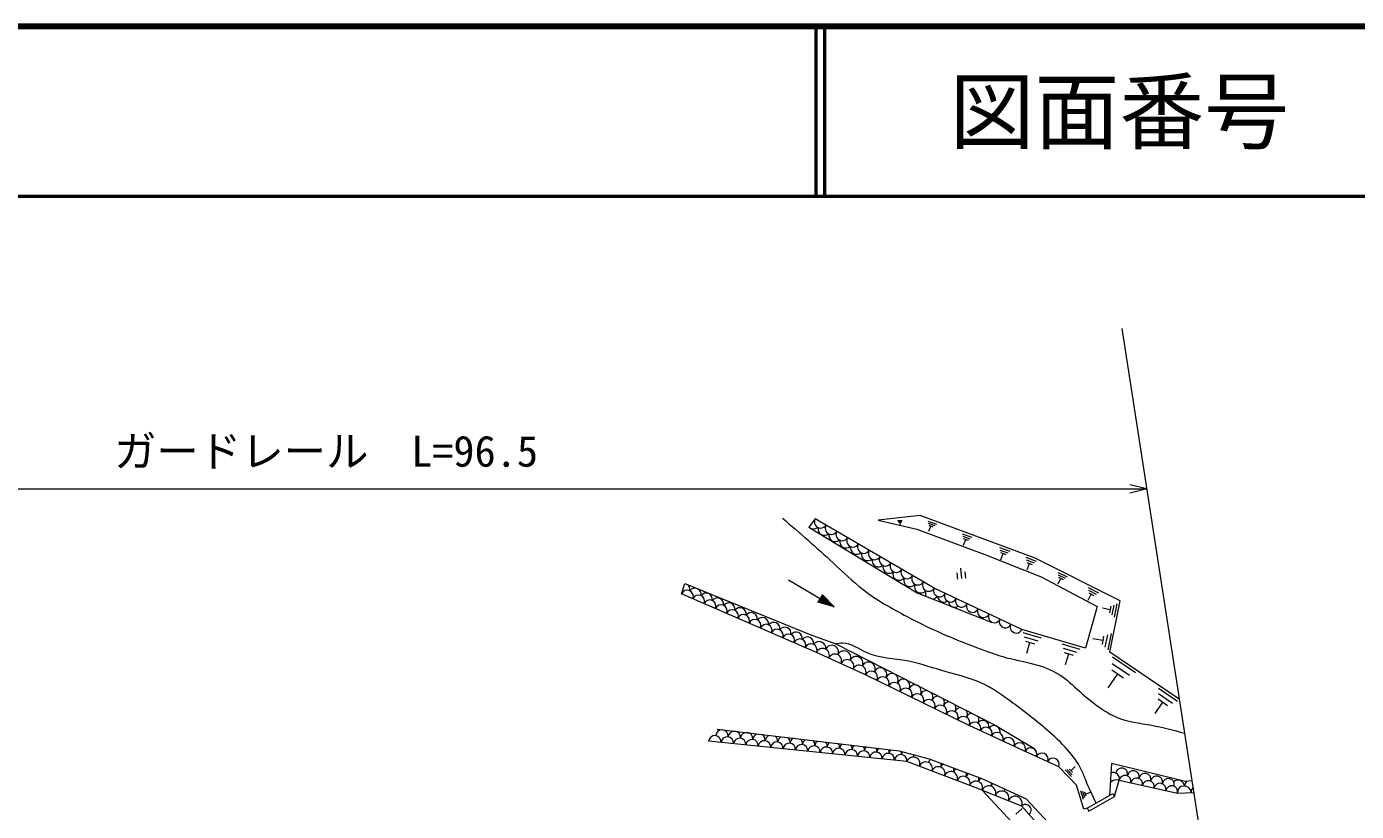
# Model space of a CAD drawing. Units: millimetres, scale not verified. Extents: x 40000 to 680000, y 20000 to 380000.
# Drawn here: x 462242 to 540589, y 333729 to 380000 of the extents above; entities that cross this region are included whole.
import ezdxf
from ezdxf.enums import TextEntityAlignment as Align

# ---------------------------------------------------------------- set-up
doc = ezdxf.new("R2010")
doc.units = ezdxf.units.MM
doc.header["$LTSCALE"] = 1000
for name, color, linetype, lineweight in [('M-BGD', 7, 'Continuous', 13), ('M-STR-HTXT', 7, 'Continuous', 13), ('M-TTL', 2, 'Continuous', 140), ('M-TTL-LINE', 7, 'Continuous', 50), ('M-TTL-TXT', 7, 'Continuous', 13)]:
    doc.layers.add(name, color=color, linetype=linetype, lineweight=lineweight)
doc.styles.add('ＭＳ ゴシック', font='')
doc.styles.get('ＭＳ ゴシック').set_extended_font_data('MS Gothic')

msp = doc.modelspace()

# ---------------------------------------------------------------- linework, layer by layer
at = {"layer": 'M-BGD'}
for p, q in [((526771, 362209), (534290, 313576)), ((514882, 351174), (512412, 350902)), ((521669, 348669), (514882, 351174)), ((508703, 350986), (508327, 350490)), ((508327, 350490), (511531, 348545)), ((515712, 346888), (508703, 350986)), ((512412, 350902), (514685, 350363)), ((513551, 350878), (513835, 350908)), ((513593, 350828), (513807, 350849)), ((513635, 350773), (513779, 350785)), ((513725, 350607), (513704, 350781)), ((514685, 350363), (518690, 348881)), ((515333, 350848), (515845, 350658)), ((515358, 350725), (515743, 350581)), ((515389, 350598), (515642, 350503)), ((515402, 350242), (515515, 350553)), ((517368, 350098), (517938, 349890)), ((517395, 349960), (517822, 349806)), ((517428, 349818), (517712, 349717)), ((517445, 349427), (517569, 349770)), ((518690, 348881), (522013, 347569)), ((519557, 349291), (520174, 349064)), ((519585, 349139), (520049, 348968)), ((519619, 348986), (519925, 348873)), ((519635, 348560), (519772, 348930)), ((521113, 348715), (521729, 348487)), ((526665, 346150), (521669, 348669)), ((511531, 348545), (514703, 346625)), ((517257, 348080), (517332, 347459)), ((517580, 347490), (517535, 347862)), ((521141, 348562), (521605, 348392)), ((521175, 348410), (521481, 348296)), ((521191, 347984), (521328, 348353)), ((500833, 346556), (501024, 347160)), ((501024, 347160), (508453, 344138)), ((507134, 347381), (509826, 345786)), ((517039, 347801), (517084, 347429)), ((522013, 347569), (525320, 345820)), ((523010, 347152), (523172, 347474)), ((523014, 347823), (523550, 347555)), ((523026, 347683), (523428, 347480)), ((523038, 347543), (523307, 347405)), ((508783, 343105), (500833, 346556)), ((509127, 346501), (508863, 346056)), ((509138, 346489), (508879, 346051)), ((509156, 346471), (508904, 346044)), ((509174, 346452), (508929, 346037)), ((509193, 346434), (508954, 346030)), ((509211, 346415), (508978, 346023)), ((509229, 346397), (509003, 346016)), ((509247, 346378), (509028, 346009)), ((509265, 346360), (509053, 346002)), ((509283, 346341), (509078, 345995)), ((509301, 346323), (509103, 345988)), ((509826, 345786), (509127, 346501)), ((509319, 346304), (509128, 345981)), ((514703, 346625), (519075, 344890)), ((520874, 344450), (515712, 346888)), ((524785, 346179), (524963, 346538)), ((524790, 346930), (525386, 346625)), ((524804, 346771), (525250, 346543)), ((524818, 346611), (525114, 346461)), ((509826, 345786), (508863, 346056)), ((509337, 346286), (509153, 345974)), ((509355, 346267), (509178, 345967)), ((509374, 346249), (509203, 345960)), ((509392, 346230), (509228, 345953)), ((509410, 346212), (509253, 345946)), ((509428, 346193), (509278, 345939)), ((509446, 346175), (509303, 345933)), ((509464, 346156), (509327, 345926)), ((509482, 346138), (509352, 345919)), ((509500, 346119), (509377, 345912)), ((509518, 346101), (509402, 345905)), ((509536, 346082), (509427, 345898)), ((509554, 346064), (509452, 345891)), ((509573, 346045), (509477, 345884)), ((509591, 346027), (509502, 345877)), ((509609, 346008), (509527, 345870)), ((509627, 345990), (509552, 345863)), ((509645, 345971), (509577, 345856)), ((509663, 345953), (509602, 345849)), ((509681, 345934), (509627, 345842)), ((509699, 345916), (509651, 345835)), ((509717, 345897), (509676, 345828)), ((509735, 345879), (509701, 345821)), ((509754, 345860), (509726, 345814)), ((509772, 345841), (509751, 345807)), ((509790, 345823), (509776, 345800)), ((509808, 345804), (509801, 345793)), ((525320, 345820), (524621, 343358)), ((525622, 345722), (526086, 345632)), ((526123, 345823), (526049, 345436)), ((526071, 343120), (526665, 346150)), ((526296, 345894), (526185, 345312)), ((526474, 345961), (526322, 345182)), ((508453, 344138), (509923, 343600)), ((524621, 343358), (520874, 344450)), ((520942, 344272), (522018, 343959)), ((521013, 344018), (521818, 343784)), ((525698, 344059), (525606, 343569)), ((525915, 344141), (525776, 343414)), ((526136, 344223), (525947, 343253)), ((509923, 343600), (519298, 338817)), ((521085, 343765), (521622, 343609)), ((521165, 343060), (521351, 343687)), ((523235, 343603), (524300, 343295)), ((523305, 343355), (524104, 343120)), ((525069, 343927), (525652, 343817)), ((511663, 341790), (508783, 343105)), ((523376, 343102), (523909, 342945)), ((523458, 342386), (523643, 343023)), ((530151, 340350), (526071, 343120)), ((526200, 342458), (527221, 341766)), ((526218, 342843), (527580, 341920)), ((517771, 338789), (511663, 341790)), ((525971, 341020), (526527, 341838)), ((526187, 342068), (526867, 341607)), ((528936, 340992), (530051, 340236)), ((528735, 339502), (529187, 340172)), ((528913, 340360), (529468, 339979)), ((528924, 340678), (529759, 340110)), ((502933, 338584), (513660, 337299)), ((521000, 337297), (517771, 338789)), ((519298, 338817), (521643, 337427)), ((514109, 336675), (502425, 337868)), ((513660, 337299), (515408, 336835)), ((523049, 336350), (521000, 337297)), ((518541, 334978), (514109, 336675)), ((515408, 336835), (518563, 335656)), ((524094, 335284), (523049, 336350)), ((523801, 335795), (523433, 336173)), ((523832, 335914), (523556, 336198)), ((523863, 336034), (523678, 336223)), ((524013, 336374), (523770, 336128)), ((526169, 336545), (526048, 334674)), ((530520, 335494), (526169, 336545)), ((518563, 335656), (521140, 334471)), ((526334, 334608), (526614, 335577)), ((526614, 335577), (530047, 334808)), ((530897, 335523), (530520, 335494)), ((521629, 331658), (518541, 334978)), ((518541, 334978), (520867, 334058)), ((524530, 333856), (524094, 335284)), ((524510, 334440), (524359, 334936)), ((524589, 334536), (524473, 334904)), ((524668, 334626), (524593, 334874)), ((524925, 334838), (524628, 334752)), ((524732, 333915), (526235, 334782)), ((524832, 333742), (526334, 334608)), ((526235, 334782), (526334, 334608)), ((530047, 334808), (531000, 334853)), ((520888, 333904), (520516, 333562)), ((520867, 334058), (522646, 332043)), ((521140, 334471), (524254, 331113)), ((524732, 333915), (524530, 333856)), ((524732, 333915), (524832, 333742))]:
    msp.add_line(p, q, dxfattribs=at)
for centre, radius, start, end in [((508604, 350749), 369, 222.77832, 311.64993), ((509022, 350800), 369, 149.68518, 329.68518), ((509242, 350376), 369, 167.19067, 311.64993), ((509659, 350427), 369, 149.68518, 329.68518), ((510296, 350054), 369, 149.68518, 329.68518), ((509879, 350004), 369, 167.19067, 311.64993), ((510516, 349631), 369, 167.19067, 311.64993), ((510933, 349682), 369, 149.68518, 329.68518), ((511570, 349309), 369, 149.68518, 329.68518), ((511153, 349259), 369, 167.19067, 311.64993), ((511790, 348886), 369, 167.19067, 311.64993), ((512208, 348937), 369, 149.68518, 329.68518), ((512845, 348564), 369, 149.68518, 329.68518), ((512427, 348514), 369, 167.19067, 311.64993), ((513065, 348141), 369, 167.19067, 311.64993), ((513482, 348192), 369, 149.68518, 329.68518), ((513652, 347719), 369, 156.8279, 322.50302), ((514119, 347819), 369, 149.68518, 329.68518), ((500957, 346816), 361, 349.10055, 49.97251), ((514289, 347346), 369, 156.8279, 322.50302), ((514756, 347447), 369, 149.68518, 329.68518), ((514926, 346974), 369, 156.8279, 322.50302), ((515393, 347074), 369, 149.68518, 329.68518), ((501164, 346412), 361, 336.53651, 156.53651), ((501620, 346529), 361, 348.24672, 144.89649), ((501827, 346125), 361, 336.53651, 156.53651), ((502282, 346241), 361, 348.24672, 144.89649), ((502945, 345953), 361, 348.24672, 144.89649), ((515563, 346601), 369, 156.8279, 208.56143), ((516035, 346735), 357, 154.71613, 334.71613), ((515563, 346601), 369, 290.32763, 329.68518), ((516274, 346426), 357, 184.49, 305.31399), ((516680, 346431), 357, 154.71613, 334.71613), ((502489, 345837), 361, 336.53651, 156.53651), ((503152, 345550), 361, 336.53651, 156.53651), ((503607, 345666), 361, 348.24672, 144.89649), ((503814, 345262), 361, 336.53651, 156.53651), ((504270, 345378), 361, 348.24672, 144.89649), ((516919, 346121), 357, 184.49, 305.31399), ((517325, 346126), 357, 154.71613, 334.71613), ((517970, 345821), 357, 154.71613, 334.71613), ((518616, 345516), 357, 154.71613, 334.71613), ((504477, 344975), 361, 336.53651, 156.53651), ((504932, 345091), 361, 348.24672, 144.89649), ((505139, 344687), 361, 336.53651, 156.53651), ((505595, 344803), 361, 348.24672, 144.89649), ((505802, 344399), 361, 336.53651, 156.53651), ((506257, 344516), 361, 348.24672, 144.89649), ((519261, 345212), 357, 154.71613, 334.71613), ((519906, 344907), 357, 154.71613, 334.71613), ((520551, 344602), 357, 154.71613, 334.71613), ((506464, 344112), 361, 336.53651, 156.53651), ((506920, 344228), 361, 348.24672, 144.89649), ((507127, 343824), 361, 336.53651, 156.53651), ((507582, 343940), 361, 348.24672, 144.89649), ((508245, 343653), 361, 348.24672, 144.89649), ((507789, 343537), 361, 336.53651, 156.53651), ((508452, 343249), 361, 336.53651, 156.53651), ((508936, 343345), 396, 352.18668, 144.82045), ((509143, 342941), 396, 335.44504, 155.44504), ((509683, 343126), 396, 335.44504, 155.44504), ((510403, 342797), 396, 335.44504, 155.44504), ((509863, 342612), 396, 335.44504, 155.44504), ((510583, 342283), 396, 335.44504, 155.44504), ((511123, 342468), 396, 335.44504, 155.44504), ((511843, 342139), 396, 335.44504, 155.44504), ((511303, 341954), 396, 335.44504, 155.44504), ((512002, 341623), 378, 333.83928, 153.83928), ((512542, 341808), 378, 333.83928, 153.83928), ((512681, 341290), 378, 333.83928, 153.83928), ((513221, 341475), 378, 333.83928, 153.83928), ((513359, 340956), 378, 333.83928, 153.83928), ((513900, 341141), 378, 333.83928, 153.83928), ((514038, 340623), 378, 333.83928, 153.83928), ((514578, 340808), 378, 333.83928, 153.83928), ((515257, 340475), 378, 84.40943, 153.83928), ((514717, 340290), 378, 333.83928, 153.83928), ((515395, 339956), 378, 333.83928, 153.83928), ((515257, 340475), 378, 333.83928, 47.83655), ((515936, 340141), 378, 91.285, 153.83928), ((515936, 340141), 378, 333.83928, 32.66492), ((516614, 339808), 378, 94.01907, 153.83928), ((516074, 339623), 378, 333.83928, 153.83928), ((516753, 339289), 378, 333.83928, 153.83928), ((516614, 339808), 378, 333.83928, 28.5582), ((517293, 339474), 378, 97.99607, 153.83928), ((517431, 338956), 378, 333.83928, 153.83928), ((517293, 339474), 378, 333.83928, 30.15738), ((517972, 339141), 378, 101.4031, 153.83928), ((517972, 339141), 378, 333.83928, 26.49284), ((503208, 338169), 367, 354.1719, 174.1719), ((503938, 338095), 367, 354.1719, 174.1719), ((518101, 338637), 363, 335.19591, 155.19591), ((518581, 338729), 363, 347.60062, 143.04039), ((518760, 338332), 363, 335.19591, 155.19591), ((519240, 338424), 363, 347.60062, 143.04039), ((502790, 337831), 367, 354.1719, 174.1719), ((503521, 337756), 367, 354.1719, 174.1719), ((504251, 337682), 367, 354.1719, 174.1719), ((504668, 338020), 367, 354.1719, 174.1719), ((504981, 337607), 367, 354.1719, 174.1719), ((505398, 337945), 367, 112.49826, 174.1719), ((505711, 337532), 367, 354.1719, 174.1719), ((505398, 337945), 367, 354.1719, 60.10195), ((506128, 337871), 367, 111.74917, 174.1719), ((506441, 337458), 367, 354.1719, 174.1719), ((506128, 337871), 367, 354.1719, 52.07587), ((506859, 337796), 367, 118.2543, 174.1719), ((507172, 337383), 367, 354.1719, 174.1719), ((506859, 337796), 367, 354.1719, 48.79663), ((507589, 337722), 367, 120.42136, 174.1719), ((507902, 337309), 367, 354.1719, 174.1719), ((507589, 337722), 367, 354.1719, 47.94457), ((508319, 337647), 367, 125.30679, 174.1719), ((508319, 337647), 367, 354.1719, 44.54374), ((509049, 337573), 367, 129.30056, 174.1719), ((509049, 337573), 367, 354.1719, 39.40083), ((509779, 337498), 367, 129.23754, 174.1719), ((509779, 337498), 367, 354.1719, 39.85146), ((510510, 337424), 367, 129.7647, 174.1719), ((519420, 338027), 363, 335.19591, 155.19591), ((520080, 337722), 363, 335.19591, 155.19591), ((520740, 337417), 363, 335.19591, 155.19591), ((508632, 337234), 367, 354.1719, 174.1719), ((509362, 337160), 367, 354.1719, 174.1719), ((510092, 337085), 367, 354.1719, 174.1719), ((510823, 337011), 367, 354.1719, 174.1719), ((510510, 337424), 367, 354.1719, 36.85264), ((511240, 337349), 367, 135.27578, 174.1719), ((511553, 336936), 367, 354.1719, 174.1719), ((511240, 337349), 367, 354.1719, 30.31437), ((511970, 337275), 367, 133.3735, 174.1719), ((512283, 336862), 367, 354.1719, 174.1719), ((511970, 337275), 367, 354.1719, 30.8584), ((512700, 337200), 367, 136.784, 174.1719), ((513013, 336787), 367, 354.1719, 174.1719), ((512700, 337200), 367, 354.1719, 26.89244), ((513430, 337126), 367, 139.43909, 174.1719), ((513743, 336713), 367, 354.1719, 174.1719), ((513430, 337126), 367, 354.1719, 22.56406), ((514161, 337051), 367, 147.85716, 174.1719), ((514478, 336534), 396, 339.04519, 159.04519), ((514161, 337051), 367, 340.46859, 3.14379), ((521400, 337112), 363, 335.19591, 155.19591), ((522060, 336807), 363, 335.19591, 155.19591), ((515217, 336251), 396, 339.04519, 159.04519), ((515738, 336479), 396, 128.33837, 159.04519), ((515955, 335968), 396, 339.04519, 159.04519), ((515738, 336479), 396, 339.04519, 15.24319), ((516477, 336197), 396, 123.38547, 159.04519), ((516477, 336197), 396, 339.04519, 13.79155), ((517215, 335914), 396, 124.69129, 159.04519), ((522719, 336502), 363, 335.19591, 155.19591), ((526761, 335931), 352, 347.3758, 167.3758), ((527447, 335777), 352, 347.3758, 167.3758), ((516694, 335685), 396, 339.04519, 159.04519), ((517433, 335402), 396, 339.04519, 159.04519), ((517215, 335914), 396, 339.04519, 14.83707), ((517954, 335631), 396, 121.29449, 159.04519), ((518172, 335119), 396, 339.04519, 159.04519), ((517954, 335631), 396, 339.04519, 16.65118), ((518693, 335348), 396, 120.42766, 159.04519), ((518693, 335348), 396, 339.04519, 7.84639), ((519450, 335053), 417, 132.06881, 158.41388), ((526474, 335093), 504, 73.92164, 138.41879), ((526272, 335672), 352, 347.3758, 113.10842), ((526957, 335500), 352, 347.3758, 167.3758), ((527644, 335347), 352, 347.3758, 167.3758), ((528134, 335623), 352, 347.3758, 167.3758), ((528330, 335193), 352, 347.3758, 167.3758), ((528821, 335469), 352, 347.3758, 167.3758), ((529017, 335039), 352, 347.3758, 167.3758), ((529507, 335315), 352, 347.3758, 167.3758), ((530073, 335169), 401, 8.32762, 129.445), ((530874, 335207), 401, 135.67489, 177.14107), ((518929, 334825), 417, 338.41388, 158.41388), ((519704, 334518), 417, 338.41388, 158.41388), ((519450, 335053), 417, 338.41388, 1.3457), ((520479, 334211), 417, 338.41388, 158.41388), ((529703, 334885), 352, 347.3758, 167.3758), ((530447, 334827), 401, 2.70435, 182.70435), ((531248, 334865), 401, 136.70236, 182.70435), ((521089, 333806), 336, 311.43795, 131.43795)]:
    msp.add_arc(centre, radius, start, end, dxfattribs=at)
for points, knots in [([(506781, 351016), (507788, 350151), (508796, 349286), (509769, 348378), (510345, 347840), (510909, 347288), (511529, 346807), (512327, 346188), (513216, 345689), (514116, 345218), (514876, 344821), (515643, 344444), (516428, 344107), (517012, 343856), (517606, 343627), (518201, 343400), (518788, 343176), (519377, 342953), (519982, 342793), (520590, 342631), (521214, 342533), (521821, 342349), (522320, 342198), (522807, 341989), (523234, 341697), (523661, 341405), (524028, 341029), (524416, 340683), (524767, 340372), (525135, 340084), (525522, 339817), (525817, 339614), (526124, 339422), (526450, 339283), (527099, 339006), (527824, 338937), (528528, 338809), (529184, 338691), (529822, 338520), (530460, 338346)], [0, 0, 0, 0, 1, 1, 1, 2, 2, 2, 3, 3, 3, 4, 4, 4, 5, 5, 5, 6, 6, 6, 7, 7, 7, 8, 8, 8, 9, 9, 9, 10, 10, 10, 11, 11, 11, 12, 12, 12, 13, 13, 13, 13]), ([(525247, 334212), (525039, 334660), (524831, 335109), (524646, 335568), (524560, 335782), (524478, 335999), (524377, 336205), (524171, 336626), (523883, 337005), (523570, 337358), (523192, 337784), (522777, 338171), (522349, 338542), (521709, 339095), (521041, 339612), (520356, 340120), (519755, 340566), (519141, 341005), (518469, 341309), (517724, 341646), (516907, 341819), (516112, 342052), (515445, 342247), (514794, 342486), (514116, 342609), (513335, 342751), (512517, 342739), (511771, 343069), (511281, 343285), (510822, 343649), (510311, 343647), (510184, 343646), (510053, 343623), (509923, 343600)], [0, 0, 0, 0, 1, 1, 1, 2, 2, 2, 3, 3, 3, 4, 4, 4, 5, 5, 5, 6, 6, 6, 7, 7, 7, 8, 8, 8, 9, 9, 9, 10, 10, 10, 11, 11, 11, 11])]:
    msp.add_open_spline(points, degree=3, knots=knots, dxfattribs=at)
at = {"layer": 'M-STR-HTXT'}
for p, q in [((439745, 352742), (528235, 352742)), ((528235, 352742), (527235, 352992)), ((528235, 352742), (527235, 352492))]:
    msp.add_line(p, q, dxfattribs=at)
at = {"layer": 'M-TTL'}
msp.add_line((680000, 380000), (40000, 380000), dxfattribs=at)
at = {"layer": 'M-TTL-LINE'}
for p, q in [((508747, 380000), (508747, 370000)), ((509247, 380000), (509247, 370000)), ((40000, 370000), (680000, 370000))]:
    msp.add_line(p, q, dxfattribs=at)

# ---------------------------------------------------------------- texts
at = {"layer": 'M-STR-HTXT', "style": 'ＭＳ ゴシック'}
msp.add_text('ガードレール\u3000L=96.5', height=1833, dxfattribs=at).set_placement((467391, 353501), align=Align.BOTTOM_LEFT)
at = {"layer": 'M-TTL-TXT', "style": 'ＭＳ ゴシック'}
msp.add_text('図面番号', height=3666, dxfattribs=at).set_placement((526622, 375000), align=Align.MIDDLE_CENTER)

doc.saveas('drawing.dxf')
